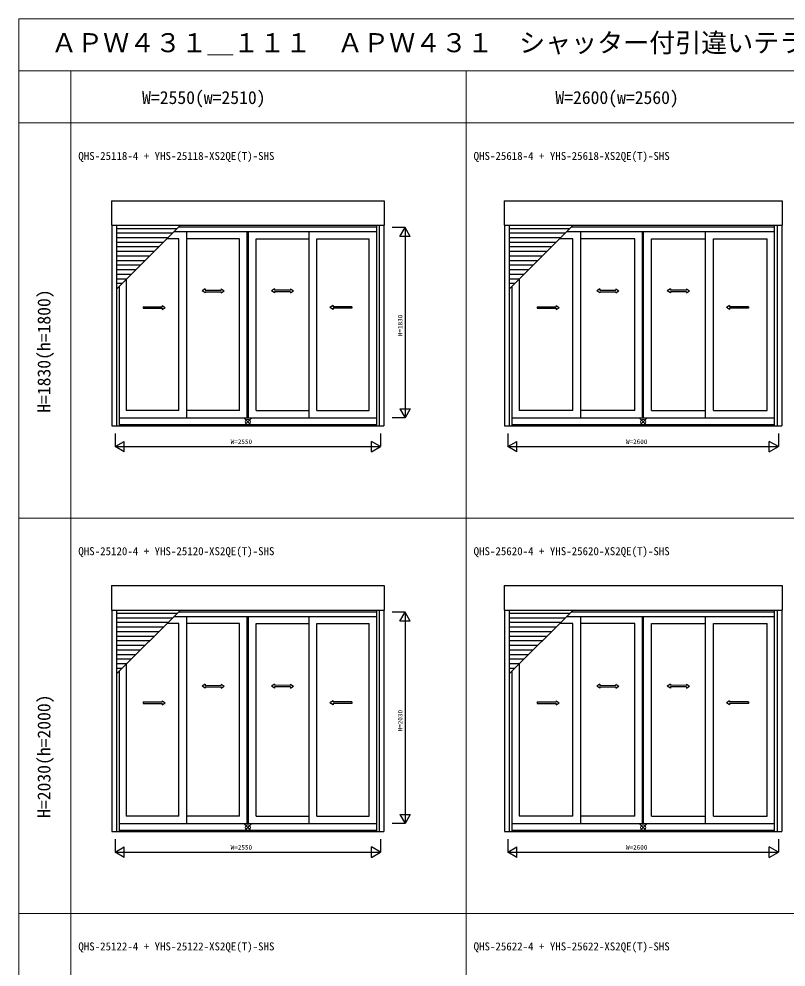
# Model space of a CAD drawing. Units: millimetres, scale not verified. Extents: x -13762 to 13750, y -10012 to 10000.
# Drawn here: x -13750 to -6376, y 885 to 10000 of the extents above; entities that cross this region are included whole.
import ezdxf
from ezdxf.enums import TextEntityAlignment as Align

# ---------------------------------------------------------------- set-up
doc = ezdxf.new("R2010")
doc.units = ezdxf.units.MM
doc.header["$LTSCALE"] = 50
for name, color, linetype in [('0-0_0', 3, 'Continuous'), ('0-1_YKK_A1', 4, 'Continuous'), ('0-9_YKK_N1', 2, 'Continuous')]:
    doc.layers.add(name, color=color, linetype=linetype)
doc.layers.add('0-7_YKK_F1', color=7, linetype='Continuous', lineweight=18)
doc.layers.add('0-8_YKK_IN', color=1, linetype='Continuous', lineweight=18)
doc.styles.add('ＭＳ ゴシック', font='')
doc.styles.get('ＭＳ ゴシック').set_extended_font_data('MS Gothic')

msp = doc.modelspace()

# ---------------------------------------------------------------- linework, layer by layer
at = {"layer": '0-1_YKK_A1'}
for p, q in [((-12861.3, 8251.6), (-10238.3, 8251.6)), ((-12861.3, 8251.6), (-12861.3, 8016.8)), ((-10238.3, 8251.6), (-10238.3, 8016.8)), ((-9086.3, 8251.6), (-6413.3, 8251.6)), ((-9086.3, 8251.6), (-9086.3, 8016.8)), ((-6413.3, 8251.6), (-6413.3, 8016.8)), ((-12861.3, 8016.8), (-10238.3, 8016.8)), ((-12857.3, 8016.8), (-12857.3, 6088.8)), ((-12812.3, 8016.8), (-12812.3, 6088.8)), ((-12812.3, 7402.9), (-12198.4, 8016.8)), ((-12231.4, 7983.79), (-12812.3, 7983.79)), ((-12275.4, 7939.79), (-12812.3, 7939.79)), ((-12258.9, 7956.3), (-10313.8, 7956.3)), ((-12214.9, 8000.3), (-10313.8, 8000.3)), ((-12135.3, 6164.3), (-12135.3, 7956.3)), ((-11554.8, 6164.3), (-11554.8, 7956.3)), ((-11544.8, 6164.3), (-11544.8, 7956.3)), ((-10964.3, 7956.3), (-10964.3, 6164.3)), ((-10313.8, 8016.8), (-10313.8, 6088.8)), ((-10287.3, 8016.8), (-10287.3, 6088.8)), ((-10242.3, 8016.8), (-10242.3, 6088.8)), ((-9086.3, 8016.8), (-6413.3, 8016.8)), ((-9082.3, 8016.8), (-9082.3, 6088.8)), ((-9037.3, 8016.8), (-9037.3, 6088.8)), ((-9037.3, 7402.9), (-8423.4, 8016.8)), ((-8456.4, 7983.79), (-9037.3, 7983.79)), ((-8500.4, 7939.79), (-9037.3, 7939.79)), ((-8483.9, 7956.3), (-6488.8, 7956.3)), ((-8439.9, 8000.3), (-6488.8, 8000.3)), ((-8347.8, 6164.3), (-8347.8, 7956.3)), ((-7754.8, 6164.3), (-7754.8, 7956.3)), ((-7744.8, 6164.3), (-7744.8, 7956.3)), ((-7151.8, 7956.3), (-7151.8, 6164.3)), ((-6488.8, 8016.8), (-6488.8, 6088.8)), ((-6462.3, 8016.8), (-6462.3, 6088.8)), ((-6417.3, 8016.8), (-6417.3, 6088.8)), ((-12319.4, 7895.79), (-12812.3, 7895.79)), ((-12363.4, 7851.79), (-12812.3, 7851.79)), ((-12213.3, 7887.3), (-12327.9, 7887.3)), ((-12213.3, 6234.3), (-12213.3, 7887.3)), ((-11630.8, 7887.3), (-12135.3, 7887.3)), ((-11630.8, 6234.3), (-11630.8, 7887.3)), ((-11468.8, 7887.3), (-10964.3, 7887.3)), ((-11468.8, 6234.3), (-11468.8, 7887.3)), ((-10886.3, 7887.3), (-10381.8, 7887.3)), ((-10886.3, 6234.3), (-10886.3, 7887.3)), ((-10381.8, 6234.3), (-10381.8, 7887.3)), ((-8544.4, 7895.79), (-9037.3, 7895.79)), ((-8588.4, 7851.79), (-9037.3, 7851.79)), ((-8425.8, 7887.3), (-8552.9, 7887.3)), ((-8425.8, 6234.3), (-8425.8, 7887.3)), ((-7830.8, 7887.3), (-8347.8, 7887.3)), ((-7830.8, 6234.3), (-7830.8, 7887.3)), ((-7668.8, 7887.3), (-7151.8, 7887.3)), ((-7668.8, 6234.3), (-7668.8, 7887.3)), ((-7073.8, 7887.3), (-6556.8, 7887.3)), ((-7073.8, 6234.3), (-7073.8, 7887.3)), ((-6556.8, 6234.3), (-6556.8, 7887.3)), ((-12407.4, 7807.79), (-12812.3, 7807.79)), ((-12451.4, 7763.79), (-12812.3, 7763.79)), ((-8632.4, 7807.79), (-9037.3, 7807.79)), ((-8676.4, 7763.79), (-9037.3, 7763.79)), ((-12495.4, 7719.79), (-12812.3, 7719.79)), ((-12539.4, 7675.79), (-12812.3, 7675.79)), ((-8720.4, 7719.79), (-9037.3, 7719.79)), ((-8764.4, 7675.79), (-9037.3, 7675.79)), ((-12583.4, 7631.79), (-12812.3, 7631.79)), ((-12627.4, 7587.79), (-12812.3, 7587.79)), ((-8808.4, 7631.79), (-9037.3, 7631.79)), ((-8852.4, 7587.79), (-9037.3, 7587.79)), ((-12671.4, 7543.79), (-12812.3, 7543.79)), ((-12715.4, 7499.79), (-12812.3, 7499.79)), ((-12717.8, 7497.4), (-12717.8, 6234.3)), ((-8896.4, 7543.79), (-9037.3, 7543.79)), ((-8940.4, 7499.79), (-9037.3, 7499.79)), ((-8942.8, 7497.4), (-8942.8, 6234.3)), ((-12759.4, 7455.79), (-12812.3, 7455.79)), ((-12785.8, 7429.4), (-12785.8, 6088.8)), ((-11959.72, 7405.66), (-11989.72, 7385.66)), ((-11959.72, 7365.66), (-11989.72, 7385.66)), ((-11959.72, 7405.66), (-11959.72, 7393.16)), ((-11959.72, 7393.17), (-11806.38, 7393.19)), ((-11806.39, 7405.69), (-11776.38, 7385.69)), ((-11806.39, 7405.69), (-11806.38, 7393.19)), ((-11806.37, 7365.69), (-11776.38, 7385.69)), ((-11293.21, 7405.69), (-11323.22, 7385.69)), ((-11293.23, 7365.69), (-11323.22, 7385.69)), ((-11293.21, 7405.69), (-11293.22, 7393.19)), ((-11139.88, 7393.17), (-11293.22, 7393.19)), ((-11139.88, 7405.66), (-11109.88, 7385.66)), ((-11139.88, 7405.66), (-11139.88, 7393.16)), ((-11139.88, 7365.66), (-11109.88, 7385.66)), ((-8984.4, 7455.79), (-9037.3, 7455.79)), ((-9010.8, 7429.4), (-9010.8, 6088.8)), ((-8165.97, 7405.66), (-8195.97, 7385.66)), ((-8165.97, 7365.66), (-8195.97, 7385.66)), ((-8165.97, 7405.66), (-8165.97, 7393.16)), ((-8165.97, 7393.17), (-8012.64, 7393.19)), ((-8012.64, 7405.69), (-7982.64, 7385.69)), ((-8012.64, 7405.69), (-8012.64, 7393.19)), ((-8012.62, 7365.69), (-7982.64, 7385.69)), ((-7486.96, 7405.69), (-7516.96, 7385.69)), ((-7486.98, 7365.69), (-7516.96, 7385.69)), ((-7486.96, 7405.69), (-7486.96, 7393.19)), ((-7333.63, 7393.17), (-7486.96, 7393.19)), ((-7333.63, 7405.66), (-7303.63, 7385.66)), ((-7333.63, 7405.66), (-7333.63, 7393.16)), ((-7333.63, 7365.66), (-7303.63, 7385.66)), ((-11959.72, 7378.17), (-11806.37, 7378.19)), ((-11959.72, 7378.16), (-11959.72, 7365.66)), ((-11806.37, 7378.19), (-11806.37, 7365.69)), ((-11139.88, 7378.17), (-11293.23, 7378.19)), ((-11293.23, 7378.19), (-11293.23, 7365.69)), ((-11139.88, 7378.16), (-11139.88, 7365.66)), ((-8165.97, 7378.17), (-8012.63, 7378.19)), ((-8165.97, 7378.16), (-8165.97, 7365.66)), ((-8012.63, 7378.19), (-8012.62, 7365.69)), ((-7486.97, 7378.19), (-7486.98, 7365.69)), ((-7333.63, 7378.17), (-7486.97, 7378.19)), ((-7333.63, 7378.16), (-7333.63, 7365.66)), ((-12556.47, 7233.17), (-12373.13, 7233.17)), ((-12556.47, 7233.17), (-12556.47, 7218.18)), ((-12556.47, 7218.18), (-12373.13, 7218.17)), ((-12373.13, 7245.66), (-12343.13, 7225.66)), ((-12373.13, 7245.66), (-12373.13, 7233.17)), ((-12373.13, 7205.67), (-12343.13, 7225.66)), ((-12373.13, 7218.17), (-12373.13, 7205.67)), ((-10730.48, 7245.66), (-10760.48, 7225.66)), ((-10730.48, 7205.67), (-10760.48, 7225.66)), ((-10730.48, 7245.66), (-10730.48, 7233.17)), ((-10549.14, 7233.17), (-10730.48, 7233.17)), ((-10549.14, 7218.18), (-10730.48, 7218.17)), ((-10730.48, 7218.17), (-10730.48, 7205.67)), ((-10549.14, 7233.17), (-10549.14, 7218.18)), ((-8768.97, 7233.17), (-8585.63, 7233.17)), ((-8768.97, 7233.17), (-8768.97, 7218.18)), ((-8768.97, 7218.18), (-8585.63, 7218.17)), ((-8585.63, 7245.66), (-8555.63, 7225.66)), ((-8585.63, 7245.66), (-8585.63, 7233.17)), ((-8585.63, 7205.67), (-8555.63, 7225.66)), ((-8585.63, 7218.17), (-8585.63, 7205.67)), ((-6917.98, 7245.66), (-6947.98, 7225.66)), ((-6917.98, 7205.67), (-6947.98, 7225.66)), ((-6917.98, 7245.66), (-6917.98, 7233.17)), ((-6736.64, 7233.17), (-6917.98, 7233.17)), ((-6736.64, 7218.18), (-6917.98, 7218.17)), ((-6917.98, 7218.17), (-6917.98, 7205.67)), ((-6736.64, 7233.17), (-6736.64, 7218.18)), ((-12213.3, 6234.3), (-12717.8, 6234.3)), ((-11630.8, 6234.3), (-12135.3, 6234.3)), ((-11468.8, 6234.3), (-10964.3, 6234.3)), ((-10886.3, 6234.3), (-10381.8, 6234.3)), ((-8425.8, 6234.3), (-8942.8, 6234.3)), ((-7830.8, 6234.3), (-8347.8, 6234.3)), ((-7668.8, 6234.3), (-7151.8, 6234.3)), ((-7073.8, 6234.3), (-6556.8, 6234.3)), ((-12785.8, 6164.3), (-10313.8, 6164.3)), ((-9010.8, 6164.3), (-6488.8, 6164.3)), ((-12857.3, 6088.8), (-10242.3, 6088.8)), ((-12785.8, 6101.8), (-10313.8, 6101.8)), ((-9082.3, 6088.8), (-6417.3, 6088.8)), ((-9010.8, 6101.8), (-6488.8, 6101.8)), ((-12861.3, 4551.6), (-10238.3, 4551.6)), ((-12861.3, 4551.6), (-12861.3, 4316.8)), ((-10238.3, 4551.6), (-10238.3, 4316.8)), ((-9086.3, 4551.6), (-6413.3, 4551.6)), ((-9086.3, 4551.6), (-9086.3, 4316.8)), ((-6413.3, 4551.6), (-6413.3, 4316.8)), ((-12861.3, 4316.8), (-10238.3, 4316.8)), ((-12857.3, 4316.8), (-12857.3, 2188.8)), ((-12812.3, 4316.8), (-12812.3, 2188.8)), ((-12812.3, 3702.9), (-12198.4, 4316.8)), ((-12214.9, 4300.3), (-10313.8, 4300.3)), ((-10313.8, 4316.8), (-10313.8, 2188.8)), ((-10287.3, 4316.8), (-10287.3, 2188.8)), ((-10242.3, 4316.8), (-10242.3, 2188.8)), ((-9086.3, 4316.8), (-6413.3, 4316.8)), ((-9082.3, 4316.8), (-9082.3, 2188.8)), ((-9037.3, 4316.8), (-9037.3, 2188.8)), ((-9037.3, 3702.9), (-8423.4, 4316.8)), ((-8439.9, 4300.3), (-6488.8, 4300.3)), ((-6488.8, 4316.8), (-6488.8, 2188.8)), ((-6462.3, 4316.8), (-6462.3, 2188.8)), ((-6417.3, 4316.8), (-6417.3, 2188.8)), ((-12231.4, 4283.79), (-12812.3, 4283.79)), ((-12275.4, 4239.79), (-12812.3, 4239.79)), ((-12319.4, 4195.79), (-12812.3, 4195.79)), ((-12258.9, 4256.3), (-10313.8, 4256.3)), ((-12135.3, 2264.3), (-12135.3, 4256.3)), ((-11554.8, 2264.3), (-11554.8, 4256.3)), ((-11544.8, 2264.3), (-11544.8, 4256.3)), ((-10964.3, 4256.3), (-10964.3, 2264.3)), ((-8456.4, 4283.79), (-9037.3, 4283.79)), ((-8500.4, 4239.79), (-9037.3, 4239.79)), ((-8544.4, 4195.79), (-9037.3, 4195.79)), ((-8483.9, 4256.3), (-6488.8, 4256.3)), ((-8347.8, 2264.3), (-8347.8, 4256.3)), ((-7754.8, 2264.3), (-7754.8, 4256.3)), ((-7744.8, 2264.3), (-7744.8, 4256.3)), ((-7151.8, 4256.3), (-7151.8, 2264.3)), ((-12363.4, 4151.79), (-12812.3, 4151.79)), ((-12407.4, 4107.79), (-12812.3, 4107.79)), ((-12213.3, 4187.3), (-12327.9, 4187.3)), ((-12213.3, 2334.3), (-12213.3, 4187.3)), ((-11630.8, 4187.3), (-12135.3, 4187.3)), ((-11630.8, 2334.3), (-11630.8, 4187.3)), ((-11468.8, 4187.3), (-10964.3, 4187.3)), ((-11468.8, 2334.3), (-11468.8, 4187.3)), ((-10886.3, 4187.3), (-10381.8, 4187.3)), ((-10886.3, 2334.3), (-10886.3, 4187.3)), ((-10381.8, 2334.3), (-10381.8, 4187.3)), ((-8588.4, 4151.79), (-9037.3, 4151.79)), ((-8632.4, 4107.79), (-9037.3, 4107.79)), ((-8425.8, 4187.3), (-8552.9, 4187.3)), ((-8425.8, 2334.3), (-8425.8, 4187.3)), ((-7830.8, 4187.3), (-8347.8, 4187.3)), ((-7830.8, 2334.3), (-7830.8, 4187.3)), ((-7668.8, 4187.3), (-7151.8, 4187.3)), ((-7668.8, 2334.3), (-7668.8, 4187.3)), ((-7073.8, 4187.3), (-6556.8, 4187.3)), ((-7073.8, 2334.3), (-7073.8, 4187.3)), ((-6556.8, 2334.3), (-6556.8, 4187.3)), ((-12451.4, 4063.79), (-12812.3, 4063.79)), ((-12495.4, 4019.79), (-12812.3, 4019.79)), ((-8676.4, 4063.79), (-9037.3, 4063.79)), ((-8720.4, 4019.79), (-9037.3, 4019.79)), ((-12539.4, 3975.79), (-12812.3, 3975.79)), ((-12583.4, 3931.79), (-12812.3, 3931.79)), ((-8764.4, 3975.79), (-9037.3, 3975.79)), ((-8808.4, 3931.79), (-9037.3, 3931.79)), ((-12627.4, 3887.79), (-12812.3, 3887.79)), ((-12671.4, 3843.79), (-12812.3, 3843.79)), ((-8852.4, 3887.79), (-9037.3, 3887.79)), ((-8896.4, 3843.79), (-9037.3, 3843.79)), ((-12715.4, 3799.79), (-12812.3, 3799.79)), ((-12759.4, 3755.79), (-12812.3, 3755.79)), ((-12717.8, 3797.4), (-12717.8, 2334.3)), ((-8940.4, 3799.79), (-9037.3, 3799.79)), ((-8984.4, 3755.79), (-9037.3, 3755.79)), ((-8942.8, 3797.4), (-8942.8, 2334.3)), ((-12785.8, 3729.4), (-12785.8, 2188.8)), ((-9010.8, 3729.4), (-9010.8, 2188.8)), ((-11959.72, 3605.66), (-11989.72, 3585.66)), ((-11959.72, 3565.66), (-11989.72, 3585.66)), ((-11959.72, 3605.66), (-11959.72, 3593.16)), ((-11959.72, 3593.17), (-11806.38, 3593.19)), ((-11959.72, 3578.17), (-11806.37, 3578.19)), ((-11959.72, 3578.16), (-11959.72, 3565.66)), ((-11806.39, 3605.69), (-11776.38, 3585.69)), ((-11806.39, 3605.69), (-11806.38, 3593.19)), ((-11806.37, 3565.69), (-11776.38, 3585.69)), ((-11806.37, 3578.19), (-11806.37, 3565.69)), ((-11293.21, 3605.69), (-11323.22, 3585.69)), ((-11293.23, 3565.69), (-11323.22, 3585.69)), ((-11139.88, 3578.17), (-11293.23, 3578.19)), ((-11293.23, 3578.19), (-11293.23, 3565.69)), ((-11293.21, 3605.69), (-11293.22, 3593.19)), ((-11139.88, 3593.17), (-11293.22, 3593.19)), ((-11139.88, 3605.66), (-11109.88, 3585.66)), ((-11139.88, 3605.66), (-11139.88, 3593.16)), ((-11139.88, 3565.66), (-11109.88, 3585.66)), ((-11139.88, 3578.16), (-11139.88, 3565.66)), ((-8165.97, 3605.66), (-8195.97, 3585.66)), ((-8165.97, 3565.66), (-8195.97, 3585.66)), ((-8165.97, 3605.66), (-8165.97, 3593.16)), ((-8165.97, 3593.17), (-8012.64, 3593.19)), ((-8165.97, 3578.17), (-8012.63, 3578.19)), ((-8165.97, 3578.16), (-8165.97, 3565.66)), ((-8012.64, 3605.69), (-7982.64, 3585.69)), ((-8012.64, 3605.69), (-8012.64, 3593.19)), ((-8012.63, 3578.19), (-8012.62, 3565.69)), ((-8012.62, 3565.69), (-7982.64, 3585.69)), ((-7486.96, 3605.69), (-7516.96, 3585.69)), ((-7486.98, 3565.69), (-7516.96, 3585.69)), ((-7486.97, 3578.19), (-7486.98, 3565.69)), ((-7333.63, 3578.17), (-7486.97, 3578.19)), ((-7486.96, 3605.69), (-7486.96, 3593.19)), ((-7333.63, 3593.17), (-7486.96, 3593.19)), ((-7333.63, 3605.66), (-7303.63, 3585.66)), ((-7333.63, 3605.66), (-7333.63, 3593.16)), ((-7333.63, 3565.66), (-7303.63, 3585.66)), ((-7333.63, 3578.16), (-7333.63, 3565.66)), ((-12556.47, 3433.17), (-12373.13, 3433.17)), ((-12556.47, 3433.17), (-12556.47, 3418.18)), ((-12556.47, 3418.18), (-12373.13, 3418.17)), ((-12373.13, 3445.66), (-12343.13, 3425.66)), ((-12373.13, 3445.66), (-12373.13, 3433.17)), ((-12373.13, 3405.67), (-12343.13, 3425.66)), ((-12373.13, 3418.17), (-12373.13, 3405.67)), ((-10730.48, 3445.66), (-10760.48, 3425.66)), ((-10730.48, 3405.67), (-10760.48, 3425.66)), ((-10730.48, 3445.66), (-10730.48, 3433.17)), ((-10549.14, 3433.17), (-10730.48, 3433.17)), ((-10549.14, 3418.18), (-10730.48, 3418.17)), ((-10730.48, 3418.17), (-10730.48, 3405.67)), ((-10549.14, 3433.17), (-10549.14, 3418.18)), ((-8768.97, 3433.17), (-8585.63, 3433.17)), ((-8768.97, 3433.17), (-8768.97, 3418.18)), ((-8768.97, 3418.18), (-8585.63, 3418.17)), ((-8585.63, 3445.66), (-8555.63, 3425.66)), ((-8585.63, 3445.66), (-8585.63, 3433.17)), ((-8585.63, 3405.67), (-8555.63, 3425.66)), ((-8585.63, 3418.17), (-8585.63, 3405.67)), ((-6917.98, 3445.66), (-6947.98, 3425.66)), ((-6917.98, 3405.67), (-6947.98, 3425.66)), ((-6917.98, 3445.66), (-6917.98, 3433.17)), ((-6736.64, 3433.17), (-6917.98, 3433.17)), ((-6736.64, 3418.18), (-6917.98, 3418.17)), ((-6917.98, 3418.17), (-6917.98, 3405.67)), ((-6736.64, 3433.17), (-6736.64, 3418.18)), ((-12213.3, 2334.3), (-12717.8, 2334.3)), ((-11630.8, 2334.3), (-12135.3, 2334.3)), ((-11468.8, 2334.3), (-10964.3, 2334.3)), ((-10886.3, 2334.3), (-10381.8, 2334.3)), ((-8425.8, 2334.3), (-8942.8, 2334.3)), ((-7830.8, 2334.3), (-8347.8, 2334.3)), ((-7668.8, 2334.3), (-7151.8, 2334.3)), ((-7073.8, 2334.3), (-6556.8, 2334.3)), ((-12857.3, 2188.8), (-10242.3, 2188.8)), ((-12785.8, 2264.3), (-10313.8, 2264.3)), ((-12785.8, 2201.8), (-10313.8, 2201.8)), ((-9082.3, 2188.8), (-6417.3, 2188.8)), ((-9010.8, 2264.3), (-6488.8, 2264.3)), ((-9010.8, 2201.8), (-6488.8, 2201.8))]:
    msp.add_line(p, q, dxfattribs=at)
at = {"layer": '0-7_YKK_F1'}
for p, q in [((-13749.8, 10000.3), (13750.2, 10000.3)), ((-13749.8, -9999.7), (-13749.8, 10000.3)), ((-13749.8, 9500.3), (13250.2, 9500.3)), ((-13249.8, -9999.7), (-13249.8, 9500.3)), ((-9449.8, -9999.7), (-9449.8, 9500.3)), ((-13749.8, 9000.3), (13250.2, 9000.3)), ((-13749.8, 5200.3), (-3349.8, 5200.3)), ((-13749.8, 1400.3), (-3349.8, 1400.3))]:
    msp.add_line(p, q, dxfattribs=at)
at = {"layer": '0-8_YKK_IN'}
for p, q in [((-11514.44, 6160.65), (-11585.16, 6089.94)), ((-11514.44, 6089.94), (-11585.16, 6160.65)), ((-7714.44, 6160.65), (-7785.16, 6089.94)), ((-7714.44, 6089.94), (-7785.16, 6160.65)), ((-11514.44, 2260.65), (-11585.16, 2189.94)), ((-11514.44, 2189.94), (-11585.16, 2260.65)), ((-7714.44, 2260.65), (-7785.16, 2189.94)), ((-7714.44, 2189.94), (-7785.16, 2260.65))]:
    msp.add_line(p, q, dxfattribs=at)
for centre in [(-11549.8, 6125.3), (-7749.8, 6125.3), (-11549.8, 2225.3), (-7749.8, 2225.3)]:
    msp.add_circle(centre, 25, dxfattribs=at)
at = {"layer": '0-9_YKK_N1'}
for p, q in [((-10038.3, 7995.3), (-10163.3, 7995.3)), ((-10088.3, 7908.7), (-10038.3, 7995.3)), ((-9988.3, 7908.7), (-10038.3, 7995.3)), ((-9988.3, 7908.7), (-10088.3, 7908.7)), ((-10088.3, 6251.9), (-9988.3, 6251.9)), ((-10088.3, 6251.9), (-10038.3, 6165.3)), ((-9988.3, 6251.9), (-10038.3, 6165.3)), ((-12824.8, 6013.8), (-12824.8, 5888.8)), ((-12824.8, 5888.8), (-12738.2, 5938.8)), ((-12738.2, 5838.8), (-12738.2, 5938.8)), ((-10361.4, 5838.8), (-10361.4, 5938.8)), ((-10274.8, 5888.8), (-10361.4, 5938.8)), ((-10274.8, 6013.8), (-10274.8, 5888.8)), ((-9049.8, 6013.8), (-9049.8, 5888.8)), ((-9049.8, 5888.8), (-8963.2, 5938.8)), ((-8963.2, 5838.8), (-8963.2, 5938.8)), ((-6536.4, 5838.8), (-6536.4, 5938.8)), ((-6449.8, 5888.8), (-6536.4, 5938.8)), ((-6449.8, 6013.8), (-6449.8, 5888.8)), ((-12824.8, 5888.8), (-10274.8, 5888.8)), ((-12738.2, 5838.8), (-12824.8, 5888.8)), ((-10361.4, 5838.8), (-10274.8, 5888.8)), ((-9049.8, 5888.8), (-6449.8, 5888.8)), ((-8963.2, 5838.8), (-9049.8, 5888.8)), ((-6536.4, 5838.8), (-6449.8, 5888.8)), ((-10038.3, 4295.3), (-10163.3, 4295.3)), ((-10088.3, 4208.7), (-10038.3, 4295.3)), ((-9988.3, 4208.7), (-10038.3, 4295.3)), ((-9988.3, 4208.7), (-10088.3, 4208.7)), ((-10088.3, 2351.9), (-9988.3, 2351.9)), ((-10088.3, 2351.9), (-10038.3, 2265.3)), ((-9988.3, 2351.9), (-10038.3, 2265.3)), ((-12824.8, 2113.8), (-12824.8, 1988.8)), ((-10274.8, 2113.8), (-10274.8, 1988.8)), ((-9049.8, 2113.8), (-9049.8, 1988.8)), ((-6449.8, 2113.8), (-6449.8, 1988.8)), ((-12824.8, 1988.8), (-12738.2, 2038.8)), ((-12738.2, 1938.8), (-12738.2, 2038.8)), ((-10361.4, 1938.8), (-10361.4, 2038.8)), ((-10274.8, 1988.8), (-10361.4, 2038.8)), ((-9049.8, 1988.8), (-8963.2, 2038.8)), ((-8963.2, 1938.8), (-8963.2, 2038.8)), ((-6536.4, 1938.8), (-6536.4, 2038.8)), ((-6449.8, 1988.8), (-6536.4, 2038.8)), ((-12824.8, 1988.8), (-10274.8, 1988.8)), ((-12738.2, 1938.8), (-12824.8, 1988.8)), ((-10361.4, 1938.8), (-10274.8, 1988.8)), ((-9049.8, 1988.8), (-6449.8, 1988.8)), ((-8963.2, 1938.8), (-9049.8, 1988.8)), ((-6536.4, 1938.8), (-6449.8, 1988.8))]:
    msp.add_line(p, q, dxfattribs=at)
for points in [[(-10038.3, 7995.3), (-10038.3, 6165.3), (-10163.3, 6165.3)], [(-10038.3, 4295.3), (-10038.3, 2265.3), (-10163.3, 2265.3)]]:
    msp.add_lwpolyline(points, dxfattribs=at)

# ---------------------------------------------------------------- texts
at = {"layer": '0-0_0', "color": 7, "style": 'ＭＳ ゴシック'}
for s, height, p in [('ＡＰＷ４３１＿１１１  ＡＰＷ４３１  シャッター付引違いテラス戸\u3000アングル付  ４枚建  手動・リモコンシャッター', 183.3, (-13440.57, 9625.3)), ('QHS-25118-4 + YHS-25118-XS2QE(T)-SHS', 76.98, (-13179.12, 8621.42)), ('QHS-25618-4 + YHS-25618-XS2QE(T)-SHS', 76.98, (-9379.12, 8621.42)), ('QHS-25120-4 + YHS-25120-XS2QE(T)-SHS', 76.98, (-13179.12, 4821.42)), ('QHS-25620-4 + YHS-25620-XS2QE(T)-SHS', 76.98, (-9379.12, 4821.42)), ('QHS-25122-4 + YHS-25122-XS2QE(T)-SHS', 76.98, (-13179.12, 1021.42)), ('QHS-25622-4 + YHS-25622-XS2QE(T)-SHS', 76.98, (-9379.12, 1021.42))]:
    msp.add_text(s, height=height, dxfattribs=at).set_placement(p, align=Align.BOTTOM_LEFT)
at = {"layer": '0-0_0', "style": 'ＭＳ ゴシック'}
for s, p in [('W=2550(w=2510)', (-12566.15, 9145.11)), ('W=2600(w=2560)', (-8593.49, 9145.11))]:
    msp.add_text(s, height=124.6, dxfattribs=at).set_placement(p, align=Align.BOTTOM_LEFT)
for s, p in [('H=1830(h=1800)', (-13409.85, 6213.54)), ('H=2030(h=2000)', (-13409.85, 2318.55))]:
    msp.add_text(s, height=124.6, rotation=90, dxfattribs=at).set_placement(p, align=Align.BOTTOM_LEFT)
at = {"layer": '0-9_YKK_N1', "style": 'ＭＳ ゴシック'}
for s, p in [('H=1830', (-10050.3, 6950)), ('H=2030', (-10050.3, 3150))]:
    msp.add_text(s, height=43.99, rotation=90, dxfattribs=at).set_placement(p, align=Align.BOTTOM_LEFT)
for s, p in [('W=2550', (-11714.8, 5900.8)), ('W=2600', (-7914.8, 5900.8)), ('W=2550', (-11714.8, 2000.8)), ('W=2600', (-7914.8, 2000.8))]:
    msp.add_text(s, height=43.99, dxfattribs=at).set_placement(p, align=Align.BOTTOM_LEFT)

doc.saveas('drawing.dxf')
